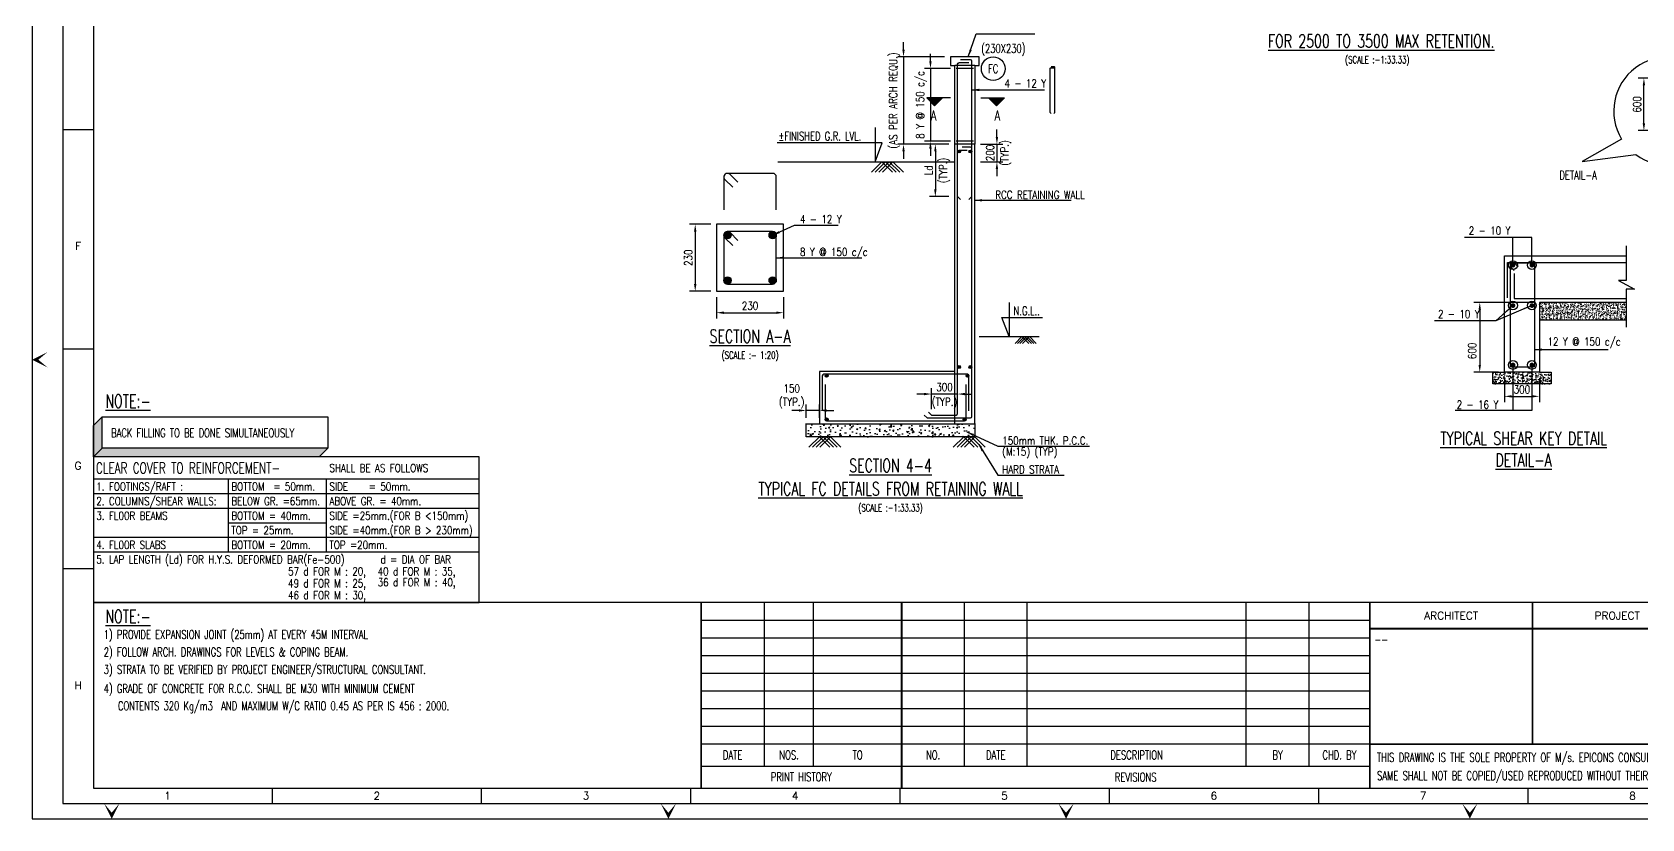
# Model space of a CAD drawing. Extents: x -69352 to 1013721, y -547461 to -186867.
# Drawn here: x 609660 to 664960, y -431240 to -404231 of the extents above; entities that cross this region are included whole.
import ezdxf
from ezdxf.enums import TextEntityAlignment as Align
from ezdxf.lldxf.tags import DXFTag

# ---------------------------------------------------------------- set-up
doc = ezdxf.new("R2010")
doc.units = 0
doc.header["$LTSCALE"] = 500
doc.header["$MEASUREMENT"] = 0
doc.header["$PDMODE"] = 35
doc.header["$PDSIZE"] = -15
doc.linetypes.add('DASHED2', pattern=[0.375, 0.25, -0.125])
doc.layers.get('DEFPOINTS').update_dxf_attribs({"color": 4})
for name, color, linetype in [('FRAME TABLE', 5, 'Continuous'), ('PCC', 7, 'Continuous'), ('PNA', 10, 'Continuous'), ('S- PILE CAP', 4, 'Continuous'), ('S-BRECK LINE', 8, 'Continuous'), ('S-COLUMN', 1, 'Continuous'), ('S-COLUMN CIRCLE', 9, 'Continuous'), ('S-COLUMN NO', 2, 'Continuous'), ('S-COLUMN SIZES', 2, 'Continuous'), ('S-CONCRET LINE', 4, 'Continuous'), ('S-DIM-1', 5, 'Continuous'), ('S-FOOTING', 4, 'Continuous'), ('S-LEVEL SECTION', 3, 'Continuous'), ('S-NOTES', 4, 'Continuous'), ('S-PCC', 9, 'Continuous'), ('S-REINFORCEMENT', 6, 'Continuous'), ('S-RETAINING WALL', 6, 'Continuous'), ('S-SECTION MARK', 1, 'Continuous'), ('S-STIRUPS)', 3, 'Continuous'), ('S-TEXT', 2, 'Continuous'), ('S-TEXT-1', 4, 'Continuous'), ('S-TEXT-1 @ 1', 4, 'Continuous'), ('S-TITIL', 6, 'Continuous'), ('ST', 6, 'Continuous'), ('TEXT (SHEET)', 4, 'Continuous'), ('TEXT1', 2, 'Continuous')]:
    doc.layers.add(name, color=color, linetype=linetype)
doc.layers.add('HEADING-TXT', color=1, linetype='Continuous', lineweight=25)
doc.styles.add('ROMANS', font='simplex.shx', dxfattribs={"width": 0.8, "height": 275})
tags = doc.linetypes.add('HIDDEN', pattern=[0.375, 0.25, -0.125]).pattern_tags.tags
tags[6:7] = [DXFTag(74, 4), DXFTag(75, 0), DXFTag(340, '0'), DXFTag(46, 1.0), DXFTag(50, 0.0), DXFTag(44, 0.0), DXFTag(45, 0.0)]
tags[4:5] = [DXFTag(74, 4), DXFTag(75, 0), DXFTag(340, '0'), DXFTag(46, 1.0), DXFTag(50, 0.0), DXFTag(44, 0.0), DXFTag(45, 0.0)]
doc.dimstyles.new('dim10', dxfattribs={"dimtxt": 250, "dimasz": 250, "dimexe": 200, "dimexo": 200, "dimgap": 100, "dimtad": 1, "dimdec": 0, "dimlfac": 0.1, "dimzin": 0, "dimdsep": 46, "dimtxsty": 'ROMANS', "dimcen": 0, "dimclrd": 5, "dimclre": 5, "dimclrt": 4, "dimadec": 0, "dimazin": 0, "dimtfac": 1, "dimtdec": 0, "dimtix": 1, "dimtofl": 0, "dimtmove": 2, "dimatfit": 3, "dimfxl": 0, "dimtolj": 1, "dimtzin": 0, "dimlwd": -1, "dimlwe": -1, "dimarcsym": 0})
doc.dimstyles.new('dim100', dxfattribs={"dimtxt": 250, "dimasz": 250, "dimexe": 200, "dimexo": 200, "dimgap": 100, "dimtad": 1, "dimdec": 0, "dimzin": 0, "dimdsep": 46, "dimtxsty": 'ROMANS', "dimcen": 0, "dimclrd": 5, "dimclre": 5, "dimclrt": 4, "dimadec": 0, "dimazin": 0, "dimtfac": 1, "dimtdec": 0, "dimtix": 1, "dimtofl": 0, "dimtmove": 2, "dimatfit": 3, "dimfxl": 0, "dimtolj": 1, "dimtzin": 0, "dimlwd": -1, "dimlwe": -1, "dimarcsym": 0})
doc.dimstyles.new('dim25', dxfattribs={"dimtxt": 250, "dimasz": 250, "dimexe": 200, "dimexo": 200, "dimgap": 100, "dimtad": 1, "dimdec": 0, "dimlfac": 0.25, "dimzin": 0, "dimdsep": 46, "dimtxsty": 'ROMANS', "dimcen": 0, "dimclrd": 5, "dimclre": 5, "dimclrt": 4, "dimadec": 0, "dimazin": 0, "dimtfac": 1, "dimtdec": 0, "dimtix": 1, "dimtofl": 0, "dimtmove": 2, "dimatfit": 3, "dimfxl": 0, "dimtolj": 1, "dimtzin": 0, "dimlwd": -1, "dimlwe": -1, "dimarcsym": 0})
doc.dimstyles.new('dim33.33', dxfattribs={"dimtxt": 250, "dimasz": 250, "dimexe": 200, "dimexo": 200, "dimgap": 100, "dimtad": 1, "dimdec": 0, "dimlfac": 0.333331, "dimzin": 0, "dimdsep": 46, "dimtxsty": 'ROMANS', "dimcen": 0, "dimclrd": 5, "dimclre": 5, "dimclrt": 4, "dimadec": 0, "dimazin": 0, "dimtfac": 1, "dimtdec": 0, "dimtix": 1, "dimtofl": 0, "dimtmove": 2, "dimatfit": 3, "dimfxl": 0, "dimtolj": 1, "dimtzin": 0, "dimlwd": -1, "dimlwe": -1, "dimarcsym": 0})

# ---------------------------------------------------------------- blocks, each defined once
blk = doc.blocks.new('*D681')
at = {"layer": 'DEFPOINTS', "color": 0}
for p in [(641204, -405077), (639595, -408077), (641354, -408077)]:
    blk.add_point(p, dxfattribs=at)
at = {"layer": 'S-DIM-1', "color": 5, "lineweight": -3}
for p, q in [((639595, -404827), (639595, -404577)), ((639595, -405077), (639595, -408077)), ((639595, -408327), (639595, -408577))]:
    blk.add_line(p, q, dxfattribs=at)
at = {"layer": 'S-DIM-1', "color": 5}
for p, q in [((641004, -405077), (639395, -405077)), ((641154, -408077), (639395, -408077))]:
    blk.add_line(p, q, dxfattribs=at)
for points in [[(639554, -404827), (639637, -404827), (639595, -405077)], [(639637, -408327), (639554, -408327), (639595, -408077)]]:
    blk.add_solid(points, dxfattribs=at)
at = {"layer": 'S-DIM-1', "color": 4, "insert": (639286, -406577), "char_height": 275, "attachment_point": 5, "rotation": 90, "style": 'ROMANS'}
blk.add_mtext('\\A1;(AS PER ARCH REQU.)', dxfattribs=at)
blk = doc.blocks.new('*D682')
at = {"layer": 'DEFPOINTS', "color": 0}
for p in [(641404, -405477), (640521, -407977), (641404, -407977)]:
    blk.add_point(p, dxfattribs=at)
at = {"layer": 'S-DIM-1', "color": 5, "lineweight": -3}
for p, q in [((640521, -405227), (640521, -404977)), ((640521, -405477), (640521, -407977)), ((640521, -408227), (640521, -408477))]:
    blk.add_line(p, q, dxfattribs=at)
at = {"layer": 'S-DIM-1', "color": 5}
for p, q in [((641204, -405477), (640321, -405477)), ((641204, -407977), (640321, -407977))]:
    blk.add_line(p, q, dxfattribs=at)
for points in [[(640479, -405227), (640563, -405227), (640521, -405477)], [(640563, -408227), (640479, -408227), (640521, -407977)]]:
    blk.add_solid(points, dxfattribs=at)
at = {"layer": 'S-DIM-1', "color": 4, "insert": (640211, -406727), "char_height": 275, "attachment_point": 5, "rotation": 90, "style": 'ROMANS'}
blk.add_mtext('\\A1;8 Y @ 150 c/c', dxfattribs=at)
blk = doc.blocks.new('*D683')
at = {"layer": 'DEFPOINTS', "color": 0}
for p in [(640554, -416655), (640554, -417377), (641454, -417250)]:
    blk.add_point(p, dxfattribs=at)
at = {"layer": 'S-DIM-1', "color": 5, "lineweight": -3}
for p, q in [((640304, -416655), (640054, -416655)), ((641454, -416655), (640554, -416655)), ((641704, -416655), (641954, -416655))]:
    blk.add_line(p, q, dxfattribs=at)
at = {"layer": 'S-DIM-1', "color": 5}
for p, q in [((640554, -417177), (640554, -416455)), ((641454, -417050), (641454, -416455))]:
    blk.add_line(p, q, dxfattribs=at)
for points in [[(640304, -416697), (640304, -416614), (640554, -416655)], [(641704, -416614), (641704, -416697), (641454, -416655)]]:
    blk.add_solid(points, dxfattribs=at)
at = {"layer": 'S-DIM-1', "color": 4, "char_height": 275, "attachment_point": 5, "style": 'ROMANS'}
for s, insert in [('\\A1;300', (641004, -416418)), ('(TYP.)', (641004, -416965))]:
    blk.add_mtext(s, dxfattribs=dict(at, insert=insert))
blk = doc.blocks.new('*D684')
at = {"layer": 'DEFPOINTS', "color": 0}
for p in [(636254, -417219), (636254, -417677), (636704, -417677)]:
    blk.add_point(p, dxfattribs=at)
at = {"layer": 'S-DIM-1', "color": 5, "lineweight": -3}
for p, q in [((636004, -417219), (635754, -417219)), ((636704, -417219), (636254, -417219)), ((636954, -417219), (637204, -417219))]:
    blk.add_line(p, q, dxfattribs=at)
at = {"layer": 'S-DIM-1', "color": 5}
for p, q in [((636254, -417477), (636254, -417019)), ((636704, -417477), (636704, -417019))]:
    blk.add_line(p, q, dxfattribs=at)
for points in [[(636004, -417261), (636004, -417178), (636254, -417219)], [(636954, -417178), (636954, -417261), (636704, -417219)]]:
    blk.add_solid(points, dxfattribs=at)
at = {"layer": 'S-DIM-1', "color": 4, "insert": (635754, -416740), "char_height": 275, "attachment_point": 5, "style": 'ROMANS'}
blk.add_mtext('\\A1;150\\P(TYP.)', dxfattribs=at)
blk = doc.blocks.new('*D685')
at = {"layer": 'DEFPOINTS', "color": 0}
for p in [(642044, -408077), (642044, -408677), (642804, -408677)]:
    blk.add_point(p, dxfattribs=at)
at = {"layer": 'S-DIM-1', "color": 5}
for p, q in [((642244, -408077), (643004, -408077)), ((642244, -408677), (643004, -408677))]:
    blk.add_line(p, q, dxfattribs=at)
at = {"layer": 'S-DIM-1', "color": 5, "lineweight": -3}
for p, q in [((642804, -407827), (642804, -407577)), ((642804, -408077), (642804, -408677)), ((642804, -408927), (642804, -409177))]:
    blk.add_line(p, q, dxfattribs=at)
at = {"layer": 'S-DIM-1', "color": 5}
for points in [[(642763, -407827), (642846, -407827), (642804, -408077)], [(642846, -408927), (642763, -408927), (642804, -408677)]]:
    blk.add_solid(points, dxfattribs=at)
at = {"layer": 'S-DIM-1', "color": 4, "char_height": 275, "attachment_point": 5, "rotation": 90, "style": 'ROMANS'}
for s, insert in [('(TYP.)', (643114, -408377)), ('\\A1;200', (642567, -408377))]:
    blk.add_mtext(s, dxfattribs=dict(at, insert=insert))
blk = doc.blocks.new('*D686')
at = {"layer": 'DEFPOINTS', "color": 0}
for p in [(641354, -408077), (640689, -409877), (641354, -409877)]:
    blk.add_point(p, dxfattribs=at)
at = {"layer": 'S-DIM-1', "color": 5}
for p, q in [((641154, -408077), (640489, -408077)), ((641154, -409877), (640489, -409877))]:
    blk.add_line(p, q, dxfattribs=at)
at = {"layer": 'S-DIM-1', "color": 5, "lineweight": -3}
blk.add_line((640689, -408327), (640689, -409627), dxfattribs=at)
at = {"layer": 'S-DIM-1', "color": 5}
for points in [[(640731, -408327), (640647, -408327), (640689, -408077)], [(640647, -409627), (640731, -409627), (640689, -409877)]]:
    blk.add_solid(points, dxfattribs=at)
at = {"layer": 'S-DIM-1', "color": 4, "char_height": 275, "attachment_point": 5, "rotation": 90, "style": 'ROMANS'}
for s, insert in [('(TYP.)', (640998, -408977)), ('\\A1;Ld', (640451, -408977))]:
    blk.add_mtext(s, dxfattribs=dict(at, insert=insert))
blk = doc.blocks.new('*D687')
at = {"layer": 'DEFPOINTS', "color": 0}
for p in [(633174, -410827), (632439, -413127), (633174, -413127)]:
    blk.add_point(p, dxfattribs=at)
at = {"layer": 'S-DIM-1', "color": 5}
for p, q in [((632974, -410827), (632239, -410827)), ((632439, -411077), (632439, -412877)), ((632974, -413127), (632239, -413127))]:
    blk.add_line(p, q, dxfattribs=at)
for points in [[(632481, -411077), (632398, -411077), (632439, -410827)], [(632398, -412877), (632481, -412877), (632439, -413127)]]:
    blk.add_solid(points, dxfattribs=at)
at = {"layer": 'S-DIM-1', "color": 4, "insert": (632202, -411977), "char_height": 275, "attachment_point": 5, "rotation": 90, "style": 'ROMANS'}
blk.add_mtext('\\A1;230', dxfattribs=at)
blk = doc.blocks.new('*D688')
at = {"layer": 'DEFPOINTS', "color": 0}
for p in [(633174, -413127), (635474, -413127), (635474, -413862)]:
    blk.add_point(p, dxfattribs=at)
at = {"layer": 'S-DIM-1', "color": 5}
for p, q in [((633174, -413327), (633174, -414062)), ((635474, -413327), (635474, -414062)), ((633424, -413862), (635224, -413862))]:
    blk.add_line(p, q, dxfattribs=at)
for points in [[(633424, -413821), (633424, -413904), (633174, -413862)], [(635224, -413904), (635224, -413821), (635474, -413862)]]:
    blk.add_solid(points, dxfattribs=at)
at = {"layer": 'S-DIM-1', "color": 4, "insert": (634324, -413625), "char_height": 275, "attachment_point": 5, "style": 'ROMANS'}
blk.add_mtext('\\A1;230', dxfattribs=at)
blk = doc.blocks.new('*D749')
at = {"layer": 'DEFPOINTS', "color": 0}
for p in [(665032, -405811), (665482, -405811), (665482, -407611)]:
    blk.add_point(p, dxfattribs=at)
at = {"layer": 'S-DIM-1', "color": 5}
for p, q in [((665282, -405811), (664832, -405811)), ((665032, -407361), (665032, -406061)), ((665282, -407611), (664832, -407611))]:
    blk.add_line(p, q, dxfattribs=at)
for points in [[(665074, -406061), (664990, -406061), (665032, -405811)], [(664990, -407361), (665074, -407361), (665032, -407611)]]:
    blk.add_solid(points, dxfattribs=at)
at = {"layer": 'S-DIM-1', "color": 4, "insert": (664795, -406711), "char_height": 275, "attachment_point": 5, "rotation": 90, "style": 'ROMANS'}
blk.add_mtext('\\A1;600', dxfattribs=at)
blk = doc.blocks.new('*D751')
at = {"layer": 'DEFPOINTS', "color": 0}
for p in [(660241, -415907), (661441, -415907), (661441, -416734)]:
    blk.add_point(p, dxfattribs=at)
at = {"layer": 'S-DIM-1', "color": 5, "ltscale": 0.3}
for p, q in [((660241, -416107), (660241, -416934)), ((661441, -416107), (661441, -416934)), ((660491, -416734), (661191, -416734))]:
    blk.add_line(p, q, dxfattribs=at)
at = {"layer": 'S-DIM-1', "color": 5}
for points in [[(660491, -416693), (660491, -416776), (660241, -416734)], [(661191, -416776), (661191, -416693), (661441, -416734)]]:
    blk.add_solid(points, dxfattribs=at)
at = {"layer": 'S-DIM-1', "color": 4, "insert": (660841, -416497), "char_height": 275, "attachment_point": 5, "style": 'ROMANS'}
blk.add_mtext('\\A1;300', dxfattribs=at)
blk = doc.blocks.new('*D752')
at = {"layer": 'DEFPOINTS', "color": 0}
for p in [(661441, -413509), (659393, -415907), (660241, -415907)]:
    blk.add_point(p, dxfattribs=at)
at = {"layer": 'S-DIM-1', "color": 5, "ltscale": 0.3}
for p, q in [((661241, -413509), (659193, -413509)), ((659393, -413759), (659393, -415657)), ((660041, -415907), (659193, -415907))]:
    blk.add_line(p, q, dxfattribs=at)
at = {"layer": 'S-DIM-1', "color": 5}
for points in [[(659434, -413759), (659351, -413759), (659393, -413509)], [(659351, -415657), (659434, -415657), (659393, -415907)]]:
    blk.add_solid(points, dxfattribs=at)
at = {"layer": 'S-DIM-1', "color": 4, "insert": (659129, -415174), "char_height": 275, "attachment_point": 5, "rotation": 90, "style": 'ROMANS'}
blk.add_mtext('\\A1;600', dxfattribs=at)
blk = doc.blocks.new('FOLDER')
at = {"layer": 'PNA'}
for points in [[(-1250, 2500), (0, 0), (0, 1000)], [(1250, 2500), (0, 0), (0, 1000)]]:
    blk.add_solid(points, dxfattribs=at)
blk = doc.blocks.new('SHEET1')
at = {"color": 1}
for p, q in [((762042, -118391, -8), (676135, -118391, -8)), ((697174, -123292, -8), (720414, -123292, -8)), ((697174, -124054, -8), (720337, -124054, -8))]:
    blk.add_line(p, q, dxfattribs=at)
for p, q in [((699374, -124054, -8), (699374, -118391, -8)), ((701079, -124054, -8), (701079, -118391, -8)), ((706304, -124054, -8), (706304, -118391, -8)), ((708467, -124054, -8), (708467, -118391, -8)), ((716058, -124054, -8), (716058, -118391, -8)), ((718236, -124054, -8), (718236, -118391, -8))]:
    blk.add_line(p, q)
at = {"color": 5, "linetype": 'ByBlock', "lineweight": -2}
for p, q in [((697187, -119004, -8), (720337, -119004, -8)), ((697187, -119617, -8), (720337, -119617, -8)), ((697187, -120229, -8), (720337, -120229, -8)), ((697187, -120842, -8), (720337, -120842, -8)), ((697187, -121454, -8), (720337, -121454, -8)), ((697187, -122067, -8), (720337, -122067, -8)), ((697187, -122680, -8), (720337, -122680, -8))]:
    blk.add_line(p, q, dxfattribs=at)
at = {"elevation": -8, "flags": 128}
blk.add_lwpolyline([(674017, -125881), (763101, -125881), (763101, -63214), (674017, -63214)], close=True, dxfattribs=at)
at = {"color": 1, "const_width": 60.9, "elevation": -8}
for points in [[(697187, -124807), (697187, -118391)], [(704126, -124807), (704126, -118391)], [(720337, -124821), (720337, -118391)], [(725970, -123298), (725970, -118391)], [(720337, -119302), (737368, -119302)], [(720337, -123298), (737368, -123298)]]:
    blk.add_lwpolyline(points, dxfattribs=at)
at = {"layer": 'PNA'}
for p, q in [((675076, -102021, -8), (676135, -102021, -8)), ((675076, -109621, -8), (676135, -109621, -8)), ((675076, -117221, -8), (676135, -117221, -8)), ((682323, -124822, -8), (682323, -125351, -8)), ((689570, -124822, -8), (689570, -125351, -8)), ((696817, -124822, -8), (696817, -125351, -8)), ((704065, -124822, -8), (704065, -125351, -8)), ((711312, -124822, -8), (711312, -125351, -8)), ((718559, -124822, -8), (718559, -125351, -8)), ((725806, -124822, -8), (725806, -125351, -8))]:
    blk.add_line(p, q, dxfattribs=at)
at = {"layer": 'PNA', "color": 1, "elevation": -8}
for points in [[(675076, -125351), (762572, -125351), (762572, -63743), (675076, -63743)], [(676135, -124822), (762042, -124822), (762042, -64273), (676135, -64273)]]:
    blk.add_lwpolyline(points, close=True, dxfattribs=at)
at = {"layer": 'PNA', "xscale": 0.2118545526379952, "yscale": 0.2118545526379952, "zscale": 0.2118545526379952, "rotation": 270}
blk.add_blockref('FOLDER', (674017, -109992, -8), dxfattribs=at)
at = {"layer": 'PNA', "xscale": 0.2118545530764888, "yscale": 0.2118545530764888, "zscale": 0.2118545530764888}
for p in [(676771, -125881, -8), (696049, -125881, -8), (709820, -125881, -8), (723802, -125881, -8)]:
    blk.add_blockref('FOLDER', p, dxfattribs=at)
at = {"layer": 'PNA', "style": 'ROMANS'}
for s, p in [('F', (675605, -106061, -8)), ('G', (675605, -113661, -8)), ('H', (675605, -121262, -8)), ('1', (678700, -125086, -8)), ('2', (685947, -125086, -8)), ('3', (693195, -125086, -8)), ('4', (700442, -125086, -8)), ('5', (707689, -125086, -8)), ('6', (714936, -125086, -8)), ('7', (722183, -125086, -8)), ('8', (729431, -125086, -8))]:
    blk.add_text(s, height=265, dxfattribs=at).set_placement(p, align=Align.MIDDLE)
at = {"layer": 'TEXT (SHEET)', "color": 2, "style": 'ROMANS'}
for s, p in [('ARCHITECT', (723154, -118847, -8)), ('PROJECT', (728903, -118847, -8))]:
    blk.add_text(s, height=269, dxfattribs=at).set_placement(p, align=Align.MIDDLE_CENTER)
at = {"layer": 'TEXT (SHEET)', "color": 4, "style": 'ROMANS', "width": 0.7}
for s, height, p in [('DATE', 304.7, (698274, -123673, -8)), ('NOS.', 304.7, (700226, -123673, -8)), ('TO', 304.7, (702602, -123673, -8)), ('NO.', 304.7, (705215, -123673, -8)), ('DATE', 304.7, (707386, -123673, -8)), ('DESCRIPTION', 304.74, (712263, -123673, -8)), ('BY', 304.7, (717147, -123673, -8)), ('CHD. BY', 304.7, (719287, -123673, -8)), ('PRINT HISTORY', 304.74, (700650, -124431, -8)), ('REVISIONS', 304.7, (712231, -124438, -8))]:
    blk.add_text(s, height=height, dxfattribs=at).set_placement(p, align=Align.MIDDLE_CENTER)
for s, p in [('THIS DRAWING IS THE SOLE PROPERTY OF M/s. EPICONS CONSULTANTS PVT. LTD. AND', (720588, -123908, -8)), ('SAME SHALL NOT BE COPIED/USED REPRODUCED WITHOUT THEIR WRITTEN PERMISSION.', (720588, -124539, -8))]:
    blk.add_text(s, height=304.74, dxfattribs=at).set_placement(p)

msp = doc.modelspace()

# ---------------------------------------------------------------- hatches: boundary and pattern name
at = {"linetype": 'Continuous'}
for points in [[(611762.253, -418808.935), (612062.159, -418509.03), (612062.159, -417439.009), (611762.253, -417738.914)], [(612062.159, -418509.03), (611762.253, -418808.935), (619517.731, -418806.591), (619815.749, -418508.573)]]:
    msp.add_hatch(color=8, dxfattribs=at).paths.add_polyline_path(points)
at = {"layer": 'PCC'}
h = msp.add_hatch(dxfattribs=at)
h.set_pattern_fill('AR-CONC', color=8, scale=24, angle=180, style=0)
h.set_pattern_definition([(130, (946373, -506055.49), (-172.142444, -15.06051), [18, -198]), (185, (946373, -506055.49), (33.30032, 180.52611), [14.4, -158.4]), (79.5486, (946358.65, -506056.74), (-138.84225, 165.46549), [15.29765, -168.27411]), (133.8158, (946373, -506007.5), (-256.13785, -39.72456), [27, -297]), (83.3644, (946351.65, -506010.8), (-224.31905, 233.78829), [22.94647, -252.41112]), (188.8158, (946373, -506007.5), (-224.31887, 233.78846), [21.6, -237.6]), (159, (946349, -506019.49), (-143.25769, -96.628534), [18, -198]), (214, (946349, -506019.49), (-58.39568, 174.03601), [14.4, -158.4]), (108.5486, (946337.06, -506027.54), (-201.65343, 77.40732), [15.29765, -168.27411]), (142.5, (946372.995, -506055.49), (-2.918365, 79.894525), [0, -156.48, 0, -160.8, 0, -159]), (172.5, (946372.995, -506055.49), (-63.13669, 94.65881), [0, -91.68, 0, -152.88, 0, -60.6]), (212.5, (946426.515, -506055.49), (-128.117385, -5.413169), [0, -60, 0, -187.2, 0, -248.4]), (222.5, (946450.51, -506055.49), (-139.96468, 24.025196), [0, -78, 0, -124.32, 0, -176.4])])
h.paths.add_polyline_path([(661441.082, -414108.448), (661441.082, -414108.448), (661441.082, -413508.712), (664425.903, -413508.712), (664425.903, -414108.447)])
h = msp.add_hatch(dxfattribs=at)
h.set_pattern_fill('AR-CONC', color=8, scale=30, angle=180, style=0)
h.set_pattern_definition([(130, (1093687.07, -522517.53), (-215.178055, -18.82564), [22.5, -247.5]), (185, (1093687.07, -522517.53), (41.6254, 225.65764), [18, -198]), (79.5486, (1093669.13, -522519.1), (-173.55281, 206.83186), [19.12206, -210.34263]), (133.8158, (1093687.07, -522457.53), (-320.17231, -49.6557), [33.75, -371.25]), (83.3644, (1093660.4, -522461.67), (-280.39881, 292.23536), [28.68309, -315.5139]), (188.8158, (1093687.07, -522457.53), (-280.39858, 292.23558), [27, -297]), (159, (1093657.07, -522472.53), (-179.072116, -120.78567), [22.5, -247.5]), (214, (1093657.07, -522472.53), (-72.9946, 217.54501), [18, -198]), (108.5486, (1093642.14, -522482.6), (-252.06679, 96.75915), [19.12206, -210.34263]), (142.5, (1093687.066, -522517.53), (-3.647957, 99.868156), [0, -195.6, 0, -201, 0, -198.75]), (172.5, (1093687.07, -522517.53), (-78.92086, 118.323514), [0, -114.6, 0, -191.1, 0, -75.75]), (212.5, (1093753.966, -522517.53), (-160.146731, -6.766462), [0, -75, 0, -234, 0, -310.5]), (222.5, (1093783.97, -522517.53), (-174.95585, 30.031495), [0, -97.5, 0, -155.4, 0, -220.5])])
h.paths.add_polyline_path([(659841.082, -416307.488), (659841.082, -415907.488), (660241.082, -415907.488), (661441.082, -415907.488), (661841.082, -415907.488), (661841.082, -416307.488), (660241.082, -416307.488)])
at = {"layer": 'S-PCC', "linetype": 'ByBlock'}
h = msp.add_hatch(dxfattribs=at)
h.set_pattern_fill('AR-CONC,_O', color=256, scale=66.666667)
h.set_pattern_definition([(50, (-16460162.98, -6349.7), (478.173455, -41.834757), [50, -550]), (355, (-16460163, -6349.7), (-92.500889, 501.461422), [40, -440]), (100.4514445, (-16460123.13, -6353.17), (385.672564, 459.626661), [42.493461, -467.428075]), (46.1842, (-16460163, -6216.35), (711.49422, -110.346187), [75, -825]), (96.6356355, (-16460103.7, -6225.55), (623.107964, 649.4124), [63.740228, -701.142507]), (351.184164, (-16460163, -6216.35), (623.107963, 649.4124), [60, -660]), (21, (-16460096.3, -6249.7), (397.938035, -268.412594), [50, -550]), (326, (-16460096.3, -6249.7), (162.210221, 483.433363), [40, -440]), (71.4514447, (-16460063.15, -6272.05), (560.148251, 215.020769), [42.49346, -467.428075]), (37.5, (-16460162.98, -6349.69), (8.1065702, 221.9292359), [0, -434.6666667, 0, -446.6666667, 0, -441.6666667]), (7.5, (-16460162.98, -6349.69), (175.3796916, 262.9411413), [0, -254.6666667, 0, -424.6666667, 0, -168.3333333]), (327.5, (-16460311.65, -6349.69), (355.8816241, -15.0365812), [0, -166.6666667, 0, -520, 0, -690]), (317.5, (-16460378.3, -6349.7), (388.7907796, 66.736655), [0, -216.6666667, 0, -345.3333333, 0, -490])])
h.paths.add_polyline_path([(636254.447, -418126.907), (636254.447, -417676.907), (642044.447, -417676.907), (642044.447, -418126.907)])
at = {"layer": 'S-SECTION MARK', "ltscale": 5}
h = msp.add_hatch(dxfattribs=at)
h.set_pattern_fill('ANSI31', color=256, scale=172.406964, angle=180, style=0)
h.set_pattern_definition([(225, (717440.575, -404649.472), (15.2387667, -15.2387667), [])])
h.paths.add_polyline_path([(640663.455, -406755.58), (640391.589, -406488.45), (640935.32, -406488.45)])
h = msp.add_hatch(dxfattribs=at)
h.set_pattern_fill('ANSI31', color=256, scale=172.406964, angle=180, style=0)
h.set_pattern_definition([(225, (717386.578, -404649.472), (15.2387667, -15.2387667), [])])
h.paths.add_polyline_path([(642789.437, -406755.58), (643061.302, -406488.45), (642517.572, -406488.45)])

# ---------------------------------------------------------------- linework, layer by layer
at = {"color": 1}
for p, q in [((612062.159, -417439.009), (611762.253, -417738.914)), ((612062.159, -418509.03), (611762.253, -418808.935)), ((619815.291, -418509.03), (619518.189, -418806.133))]:
    msp.add_line(p, q, dxfattribs=at)
msp.add_lwpolyline([(612062.159, -417439.009), (619815.291, -417439.009), (619815.291, -418509.03), (612062.159, -418509.03)], close=True, dxfattribs=at)
msp.add_lwpolyline([(619515.386, -418808.935), (611762.253, -418808.935), (611762.253, -417738.914)], dxfattribs=at)
at = {"layer": 'FRAME TABLE'}
for p, q in [((625019.779, -419581.766), (611762.253, -419581.766)), ((625019.779, -420082.465), (611762.253, -420082.465)), ((625019.779, -420583.164), (611762.253, -420583.164)), ((625019.779, -420583.164), (611762.253, -420583.164)), ((625019.779, -421584.561), (611762.253, -421584.561)), ((625019.779, -422085.259), (611762.253, -422085.259)), ((625019.779, -422085.259), (611762.253, -422085.259))]:
    msp.add_line(p, q, dxfattribs=at)
at = {"layer": 'FRAME TABLE', "color": 7}
for p, q in [((616402.478, -422085.259), (616402.478, -419581.766)), ((619772.624, -422085.259), (619772.624, -419603.533))]:
    msp.add_line(p, q, dxfattribs=at)
at = {"layer": 'PCC', "color": 8}
for p, q in [((664425.903, -413508.712, 11.068), (661441.082, -413508.712, 11.068)), ((661441.082, -414108.448, 11.068), (664425.903, -414108.447, 11.068))]:
    msp.add_line(p, q, dxfattribs=at)
at = {"layer": 'PCC', "color": 8, "elevation": 11.068}
msp.add_lwpolyline([(661441.082, -415907.488), (661841.082, -415907.488), (661841.082, -416307.488), (660241.082, -416307.488), (659841.082, -416307.488), (659841.082, -415907.488), (660241.082, -415907.488)], dxfattribs=at)
at = {"layer": 'S- PILE CAP', "color": 8, "linetype": 'HIDDEN', "ltscale": 1500}
msp.add_line((641354.447, -417676.907, 11.068), (641354.447, -415876.907, 11.068), dxfattribs=at)
at = {"layer": 'S-BRECK LINE', "ltscale": 0.3, "elevation": -276.904}
msp.add_lwpolyline([(664425.903, -411566.816), (664425.903, -412760.918), (664154.699, -412760.918), (664712.061, -413056.825), (664425.903, -413056.825), (664425.903, -414360.382)], dxfattribs=at)
at = {"layer": 'S-COLUMN', "color": 4}
msp.add_line((641354.447, -408037.903, 11.068), (641354.447, -405376.907, 11.068), dxfattribs=at)
at = {"layer": 'S-COLUMN', "color": 8, "linetype": 'HIDDEN', "ltscale": 750}
msp.add_line((642044.447, -405376.907, 11.068), (641354.447, -405376.907, 11.068), dxfattribs=at)
at = {"layer": 'S-COLUMN', "color": 4, "elevation": 11.068}
for points in [[(641354.447, -408076.907), (641354.447, -405376.907)], [(642044.447, -405376.907), (642044.447, -408076.907)]]:
    msp.add_lwpolyline(points, dxfattribs=at)
at = {"layer": 'S-COLUMN', "color": 4, "ltscale": 5, "elevation": 125.457}
msp.add_lwpolyline([(633174.404, -410827.22), (633174.404, -413127.22), (635474.404, -413127.22), (635474.404, -410827.22)], close=True, dxfattribs=at)
at = {"layer": 'S-COLUMN CIRCLE'}
msp.add_circle((642676.973, -405484.432, 11.068), 407.525, dxfattribs=at)
at = {"layer": 'S-CONCRET LINE'}
for p, q in [((660241.082, -413508.712, 11.068), (660241.082, -411908.712, 11.068)), ((660241.082, -411908.712, 11.068), (664425.903, -411908.712, -276.904))]:
    msp.add_line(p, q, dxfattribs=at)
at = {"layer": 'S-CONCRET LINE', "elevation": 11.068}
for points in [[(641204.447, -405076.907), (641204.447, -405376.907), (641354.447, -405376.907)], [(642044.447, -405376.907), (642194.447, -405376.907), (642194.447, -405076.907), (641204.447, -405076.907)], [(661441.082, -414108.448), (661441.082, -415907.488), (660241.082, -415907.488), (660241.082, -413508.712)]]:
    msp.add_lwpolyline(points, dxfattribs=at)
at = {"layer": 'S-FOOTING', "elevation": 11.068}
msp.add_lwpolyline([(641354.447, -415876.907), (636704.447, -415876.907), (636704.447, -417676.907), (642044.447, -417676.907)], dxfattribs=at)
at = {"layer": 'S-LEVEL SECTION'}
for p, q in [((635275.585, -408676.907, 11.068), (641354.447, -408676.907, 11.068)), ((642194.447, -414676.907, 11.068), (644254.149, -414676.907, 11.068))]:
    msp.add_line(p, q, dxfattribs=at)
at = {"layer": 'S-LEVEL SECTION', "elevation": 11.068}
for points in [[(638615.795, -407506.507), (638615.795, -408676.907), (638865.795, -408026.907), (635255.166, -408026.907)], [(643224.298, -413506.507), (643224.298, -414676.907), (642974.298, -414026.907), (644368.029, -414026.907)]]:
    msp.add_lwpolyline(points, dxfattribs=at)
at = {"layer": 'S-NOTES', "linetype": 'Continuous'}
msp.add_lwpolyline([(625019.779, -418808.935), (611762.253, -418808.935), (611762.253, -423809.428), (625019.779, -423809.428)], close=True, dxfattribs=at)
at = {"layer": 'S-PCC', "elevation": 11.068}
for points in [[(638495.522, -409034.879), (638853.495, -408676.907), (639211.468, -409034.879)], [(638622.085, -409034.879), (638980.058, -408676.907), (639338.03, -409034.879)], [(638748.647, -409034.879), (639106.62, -408676.907), (639464.593, -409034.879)], [(638875.21, -409034.879), (639233.183, -408676.907), (639591.155, -409034.879)], [(643904.13, -414915.555), (643665.481, -414676.907), (643426.833, -414915.555)], [(643988.505, -414915.555), (643749.856, -414676.907), (643511.208, -414915.555)], [(644072.88, -414915.555), (643834.231, -414676.907), (643595.583, -414915.555)], [(644157.255, -414915.555), (643918.606, -414676.907), (643679.958, -414915.555)], [(637062.42, -418484.879), (636704.447, -418126.907), (636346.474, -418484.879)], [(637188.983, -418484.879), (636831.01, -418126.907), (636473.037, -418484.879)], [(637315.545, -418484.879), (636957.572, -418126.907), (636599.599, -418484.879)], [(637442.108, -418484.879), (637084.135, -418126.907), (636726.162, -418484.879)], [(641306.787, -418484.879), (641664.76, -418126.907), (642022.733, -418484.879)], [(641433.349, -418484.879), (641791.322, -418126.907), (642149.295, -418484.879)], [(641559.912, -418484.879), (641917.885, -418126.907), (642275.858, -418484.879)], [(641686.474, -418484.879), (642044.447, -418126.907), (642402.42, -418484.879)]]:
    msp.add_lwpolyline(points, dxfattribs=at)
msp.add_lwpolyline([(636254.447, -418126.907), (636254.447, -417676.907), (642044.447, -417676.907), (642044.447, -418126.907)], close=True, dxfattribs=at)
at = {"layer": 'S-REINFORCEMENT', "color": 5, "ltscale": 10, "elevation": 11.068}
for points in [[(641454.447, -409876.907), (641554.447, -409976.907), (641454.447, -409876.907), (641454.447, -405326.907, -0.414213562), (641504.447, -405276.907), (641844.447, -405276.907)], [(641844.447, -409976.907), (641944.447, -409876.907), (641944.447, -405226.907, 0.414213562), (641894.447, -405176.907), (641554.447, -405176.907)], [(644630.947, -406989.436), (644664.281, -407022.769), (644630.947, -406989.436), (644630.947, -405472.769, -0.414213562), (644647.614, -405456.102), (644760.947, -405456.102)], [(644760.947, -407022.769), (644794.281, -406989.436), (644794.281, -405439.436, 0.414213562), (644777.614, -405422.769), (644664.281, -405422.769)], [(640304.447, -417376.907), (640404.447, -417476.907), (641894.447, -417476.907, 0.414213562), (641944.447, -417426.907), (641944.447, -408226.907, 0.414213562), (641894.447, -408176.907), (641614.447, -408176.907)], [(640454.447, -417276.907), (640554.447, -417376.907), (641404.447, -417376.907, 0.414213562), (641454.447, -417326.907), (641454.447, -408326.907, -0.414213562), (641504.447, -408276.907), (641784.447, -408276.907)], [(641844.447, -417226.907), (641844.447, -416026.907, 0.414213562), (641794.447, -415976.907), (636854.447, -415976.907, 0.414213562), (636804.447, -416026.907), (636804.447, -417226.907)], [(636904.447, -416326.907), (636904.447, -417526.907, 0.414213562), (636954.447, -417576.907), (641694.447, -417576.907, 0.414213562), (641744.447, -417526.907), (641744.447, -416326.907)]]:
    msp.add_lwpolyline(points, format="xyb", dxfattribs=at)
at = {"layer": 'S-REINFORCEMENT', "color": 5, "ltscale": 10, "const_width": 50, "elevation": 11.068}
for points in [[(641479.447, -408326.907, 1), (641529.447, -408326.907, 1)], [(641869.447, -408326.907, 1), (641919.447, -408326.907, 1)], [(641479.447, -415726.905, 1), (641529.447, -415726.905, 1)], [(641869.447, -415726.905, 1), (641919.447, -415726.905, 1)], [(636979.447, -416026.907, 1), (636929.447, -416026.907, 1)], [(641769.447, -416026.907, -1), (641819.447, -416026.907, -1)], [(636979.447, -417526.907, -1), (636929.447, -417526.907, -1)], [(641669.447, -417526.907, 1), (641719.447, -417526.907, 1)]]:
    msp.add_lwpolyline(points, format="xyb", close=True, dxfattribs=at)
at = {"layer": 'S-REINFORCEMENT', "color": 8, "const_width": 125, "elevation": 125.457}
for points in [[(633549.403, -411139.708, -1), (633549.403, -411264.708, -1)], [(635099.406, -411139.708, 1), (635099.406, -411264.708, 1)], [(633549.403, -412814.732, 1), (633549.403, -412689.732, 1)], [(635099.406, -412814.732, -1), (635099.406, -412689.732, -1)]]:
    msp.add_lwpolyline(points, format="xyb", close=True, dxfattribs=at)
at = {"layer": 'S-REINFORCEMENT', "color": 5, "ltscale": 10}
for centre in [(641504.447, -408326.907, 11.068), (641894.447, -408326.907, 11.068), (641504.447, -415726.905, 11.068), (641894.447, -415726.905, 11.068), (636954.447, -416026.907, 11.068), (641794.447, -416026.907, 11.068), (636954.447, -417526.907, 11.068), (641694.447, -417526.907, 11.068)]:
    msp.add_circle(centre, 50, dxfattribs=at)
at = {"layer": 'S-REINFORCEMENT', "color": 8}
for centre in [(633549.403, -411202.208, 125.457), (635099.406, -411202.208, 125.457), (633549.403, -412752.232, 125.457), (635099.406, -412752.232, 125.457)]:
    msp.add_circle(centre, 125, dxfattribs=at)
at = {"layer": 'S-RETAINING WALL', "color": 4}
msp.add_line((642044.447, -408076.907, 11.068), (641354.447, -408076.907, 11.068), dxfattribs=at)
at = {"layer": 'S-RETAINING WALL', "color": 4, "elevation": 11.068}
for points in [[(641354.447, -415876.907), (641354.447, -408076.907)], [(642044.447, -417676.907), (642044.447, -408076.907)]]:
    msp.add_lwpolyline(points, dxfattribs=at)
at = {"layer": 'S-SECTION MARK'}
for p, q in [((641204.447, -406488.45, 11.068), (640391.589, -406488.45, 11.068)), ((640391.589, -406488.45, 11.068), (640663.455, -406755.58, 11.068)), ((640935.32, -406488.45, 11.068), (640663.455, -406755.58, 11.068)), ((642248.445, -406488.45, 11.068), (643061.302, -406488.45, 11.068)), ((642517.572, -406488.45, 11.068), (642789.437, -406755.58, 11.068)), ((643061.302, -406488.45, 11.068), (642789.437, -406755.58, 11.068))]:
    msp.add_line(p, q, dxfattribs=at)
at = {"layer": 'S-STIRUPS)', "color": 2, "ltscale": 750}
for p, q in [((641994.447, -405476.907, 11.068), (641404.447, -405476.907, 11.068)), ((641994.447, -407976.907, 11.068), (641404.447, -407976.907, 11.068))]:
    msp.add_line(p, q, dxfattribs=at)
at = {"layer": 'S-STIRUPS)', "color": 8, "elevation": 125.457}
for points in [[(635224.405, -410327.22), (635224.405, -409202.22, 0.414213562), (635099.405, -409077.22), (633549.405, -409077.22, 0.668179418), (633461.013, -409290.605), (633726.18, -409555.774)], [(633902.957, -409378.998), (633637.791, -409113.829, 0.668179418), (633424.404, -409202.22), (633424.404, -410327.22)], [(633902.957, -411378.987), (633637.791, -411113.818, 0.668179418), (633424.404, -411202.208), (633424.404, -412752.23, 0.414213562), (633549.404, -412877.23), (635099.404, -412877.231, 0.414213562), (635224.404, -412752.231), (635224.405, -411202.209, 0.414213562), (635099.405, -411077.209), (633549.405, -411077.208, 0.668179418), (633461.013, -411290.594), (633726.18, -411555.763)]]:
    msp.add_lwpolyline(points, format="xyb", dxfattribs=at)
at = {"layer": 'S-TEXT', "color": 2, "ltscale": 11, "elevation": -0.35}
msp.add_lwpolyline([(664266.498, -407902.477), (662914.705, -408665.483), (664753.127, -408435.912)], dxfattribs=at)
at = {"layer": 'S-TEXT', "color": 2, "ltscale": 11}
msp.add_arc((665857.255, -406939.983, -0.35), 1859.274, 233.5693979, 211.1762062, dxfattribs=at)
at = {"layer": 'S-TEXT-1', "color": 8, "linetype": 'DASHED2', "ltscale": 0.1, "elevation": 11.068}
msp.add_lwpolyline([(661441.082, -413508.712), (661441.082, -413508.712), (661441.082, -414108.448)], dxfattribs=at)
at = {"layer": 'ST', "color": 6}
for points, elevation in [([(660342.676, -413353.462), (660342.676, -412134.798), (664425.903, -412134.798)], -104.121), ([(660452.323, -412291.126), (660573.583, -412408.345)], 11.068), ([(660571.788, -412512.317), (660571.788, -413373.231), (664425.903, -413373.234)], 11.068), ([(660590.775, -412149.21), (660709.557, -412284.874)], 11.068)]:
    msp.add_lwpolyline(points, dxfattribs=dict(at, elevation=elevation))
at = {"layer": 'ST', "color": 6, "elevation": 11.068}
msp.add_lwpolyline([(660502.323, -412149.21), (661219.408, -412149.21, -0.414213562), (661269.408, -412199.21), (661269.408, -415687.616, -0.414213562), (661219.408, -415737.616), (660502.323, -415737.616, -0.414213562), (660452.323, -415687.616), (660452.323, -412199.21, -0.414213562)], format="xyb", close=True, dxfattribs=at)
at = {"layer": 'ST', "const_width": 81.167, "elevation": -104.121}
for points in [[(660574.635, -412227.603, 1), (660493.571, -412231.68, 1)], [(661145.486, -412227.603, -1), (661226.55, -412231.68, -1)], [(660574.635, -413619.259, -1), (660493.571, -413615.181, -1)], [(661145.486, -413619.259, 1), (661226.55, -413615.181, 1)], [(660574.635, -415659.224, -1), (660493.571, -415655.146, -1)], [(661145.486, -415659.224, 1), (661226.55, -415655.146, 1)]]:
    msp.add_lwpolyline(points, format="xyb", close=True, dxfattribs=at)
at = {"layer": 'TEXT1', "color": 5}
msp.add_line((619772.624, -421083.862), (616402.478, -421083.862), dxfattribs=at)

# ---------------------------------------------------------------- block references
at = {"xscale": 0.9920737521750241, "yscale": 0.9920737521750241, "zscale": 0.9920737521750241}
msp.add_blockref('SHEET1', (-59013.6, -306356.339, 7.46), dxfattribs=at)

# ---------------------------------------------------------------- texts
at = {"layer": 'HEADING-TXT', "color": 6, "style": 'ROMANS', "width": 0.7}
msp.add_text('BACK FILLING TO BE DONE SIMULTANEOUSLY', height=300, dxfattribs=at).set_placement((612374.436, -418138.846))
at = {"layer": 'S-COLUMN NO', "style": 'ROMANS', "width": 0.7}
msp.add_text('FC', height=300, dxfattribs=at).set_placement((642676.973, -405484.432, 11.068), align=Align.MIDDLE)
at = {"layer": 'S-COLUMN SIZES', "style": 'ROMANS', "width": 0.7}
msp.add_text('(230X230)', height=300, dxfattribs=at).set_placement((642269.447, -404789.575, 11.068), align=Align.MIDDLE_LEFT)
at = {"layer": 'S-LEVEL SECTION', "style": 'ROMANS', "width": 0.7}
for s, p in [('%%PFINISHED G.R. LVL.', (635301.928, -407801.907, 11.068)), ('N.G.L..', (643377.103, -413801.907, 11.068))]:
    msp.add_text(s, height=300, dxfattribs=at).set_placement(p, align=Align.MIDDLE_LEFT)
at = {"layer": 'S-SECTION MARK', "style": 'ROMANS', "width": 0.7}
for p in [(640630.511, -407091.71, 11.068), (642822.38, -407091.71, 11.068)]:
    msp.add_text('A', height=350, dxfattribs=at).set_placement(p, align=Align.MIDDLE)
at = {"layer": 'S-TEXT', "style": 'ROMANS', "width": 0.7}
for s, p in [('(SCALE :-1:33.33)', (655873.476, -405175.371, 8.349)), ('(SCALE :- 1:20)', (634324.404, -415320.458, 125.457)), ('(SCALE :-1:33.33)', (639149.447, -420559.095, 11.068))]:
    msp.add_text(s, height=250, dxfattribs=at).set_placement(p, align=Align.MIDDLE_CENTER)
at = {"layer": 'S-TEXT', "color": 2, "ltscale": 11, "style": 'ROMANS', "width": 0.7}
msp.add_text('DETAIL-A', height=300, dxfattribs=at).set_placement((662773.333, -409288.886, -102.306), align=Align.CENTER)
at = {"layer": 'S-TEXT', "style": 'ROMANS', "width": 0.7}
for s, height, p in [('CLEAR COVER TO REINFORCEMENT- ', 375.52393, (611853.29, -419195.351)), ('--', 303.0595, (655771.244, -425080.533, 0))]:
    msp.add_text(s, height=height, dxfattribs=at).set_placement(p, align=Align.MIDDLE_LEFT)
at = {"layer": 'S-TEXT', "color": 4, "style": 'ROMANS', "width": 0.7}
for s, p in [('1) PROVIDE EXPANSION JOINT (25mm) AT EVERY 45M INTERVAL', (612119.938, -424913.02, 11.068)), ('2) FOLLOW ARCH. DRAWINGS FOR LEVELS & COPING BEAM.', (612119.938, -425513.302, 11.068)), ('3) STRATA TO BE VERIFIED BY PROJECT ENGINEER/STRUCTURAL CONSULTANT.', (612119.938, -426113.583, 11.068)), ('4) GRADE OF CONCRETE FOR R.C.C. SHALL BE M30 WITH MINIMUM CEMENT', (612119.938, -426767.598, 11.068)), ('CONTENTS 320 Kg/m3  AND MAXIMUM W/C RATIO 0.45 AS PER IS 456 : 2000.', (612606.915, -427363.927, 11.068))]:
    msp.add_text(s, height=300.14087, dxfattribs=at).set_placement(p, align=Align.MIDDLE_LEFT)
at = {"layer": 'S-TEXT-1 @ 1', "style": 'ROMANS', "width": 0.8}
for s, p in [('4 - 12 Y', (643063.781, -405987.95, 11.068)), ('RCC RETAINING WALL', (642747.749, -409813.218, 11.068)), ('4 - 12 Y', (636037.417, -410652.605, 125.457)), ('2 - 10 Y', (659014.263, -411044.133, -104.121)), ('8 Y @ 150 c/c', (636037.417, -411777.22, 125.457)), ('2 - 10 Y', (657957.353, -413909.199, -104.121)), ('2 - 16 Y', (658598.038, -417020.225, -104.121)), ('(M:15) (TYP)', (642986.119, -418632.193, 200.655)), ('150mm THK. P.C.C.', (642986.119, -418255.621, 200.655)), ('SHALL BE AS FOLLOWS', (619872.764, -419195.351)), ('HARD STRATA ', (642986.119, -419248.379, 200.655)), ('1. FOOTINGS/RAFT :', (611862.393, -419832.116)), ('BOTTOM  = 50mm.', (616502.617, -419832.116)), ('SIDE    = 50mm.', (619872.764, -419832.116)), ('2. COLUMNS/SHEAR WALLS:', (611862.393, -420332.814)), ('BELOW GR. =65mm.', (616502.617, -420332.814)), ('ABOVE GR. = 40mm.', (619872.764, -420332.814)), ('3. FL00R BEAMS', (611862.393, -420833.513)), ('BOTTOM = 40mm.', (616502.617, -420833.513)), ('SIDE =25mm.(FOR B <150mm)', (619872.764, -420833.513)), ('TOP = 25mm.', (616502.617, -421334.211)), ('SIDE =40mm.(FOR B > 230mm)', (619872.764, -421334.211)), ('4. FL00R SLABS', (611862.393, -421834.91)), ('BOTTOM = 20mm.', (616502.617, -421834.91)), ('TOP =20mm.', (619872.764, -421834.91)), ('5. LAP LENGTH (Ld) FOR H.Y.S. DEFORMED BAR(Fe-500)   d = DIA OF BAR', (611862.393, -422335.609)), ('57 d FOR M : 20,', (618452.246, -422745.271)), ('49 d FOR M : 25,', (618452.246, -423154.934)), ('40 d FOR M : 35,', (621525.452, -422745.271)), ('36 d FOR M : 40,', (621529.266, -423119.19)), ('46 d FOR M : 30,', (618452.246, -423564.596))]:
    msp.add_text(s, height=275, dxfattribs=at).set_placement(p, align=Align.MIDDLE_LEFT)
msp.add_text('12 Y @ 150 c/c', height=275, dxfattribs=at).set_placement((662978.261, -414991.886, -104.121), align=Align.CENTER)
at = {"layer": 'S-TITIL', "style": 'ROMANS', "width": 0.7}
for s, p in [('%%UFOR 2500 TO 3500 MAX RETENTION.', (656006.502, -404534.427, 8.349)), ('%%USECTION A-A', (634324.404, -414670.458, 125.457)), ('%%USECTION 4-4', (639149.447, -419109.095, 11.068)), ('%%UTYPICAL FC DETAILS FROM RETAINING WALL', (639149.447, -419909.095, 11.068))]:
    msp.add_text(s, height=450, dxfattribs=at).set_placement(p, align=Align.MIDDLE_CENTER)
for p in [(612177.106, -416899.541, 11.068), (612177.106, -424290.612, 11.068)]:
    msp.add_text('%%UNOTE:-', height=450.2113, dxfattribs=at).set_placement(p, align=Align.MIDDLE_LEFT)
at = {"layer": 'S-TITIL', "color": 6, "style": 'ROMANS', "width": 0.7}
for s, p in [('%%UTYPICAL SHEAR KEY DETAIL', (660898.199, -418173.765, 126.257)), ('%%UDETAIL-A', (660898.199, -418921.668, 126.257))]:
    msp.add_text(s, height=450, dxfattribs=at).set_placement(p, align=Align.MIDDLE)

# ---------------------------------------------------------------- dimensions: what is measured, and where the dimension line sits
at = {"layer": 'S-DIM-1'}
for base, p1, p2, angle, text, override, picture, middle in [((639595.445, -408076.907, 11.068), (641204.447, -405076.907, 11.068), (641354.447, -408076.907, 11.068), 90, '(AS PER ARCH REQU.)', {"dimtofl": 1, "dimtmove": 0, "dimlwd": 65533}, '*D681', (639285.921, -406576.907, 11.068)), ((640520.945, -407976.907, 11.068), (641404.447, -405476.907, 11.068), (641404.447, -407976.907, 11.068), 90, '8 Y @ 150 c/c', {"dimtofl": 1, "dimtmove": 0, "dimlwd": 65533}, '*D682', (640211.421, -406726.907, 11.068)), ((640688.873, -409876.907, 11.068), (641354.447, -408076.907, 11.068), (641354.447, -409876.907, 11.068), 90, 'Ld\\X(TYP.)', {"dimtxt": 250, "dimasz": 250, "dimtofl": 1, "dimtmove": 0, "dimlwd": 65533}, '*D686', (640688.873, -408976.907, 11.068)), ((642804.461, -408676.907, 12.321), (642044.447, -408076.907, 11.068), (642044.447, -408676.907, 11.068), 90, '<>\\X(TYP.)', {"dimtofl": 1, "dimtmove": 0, "dimlwd": 65533}, '*D685', (642804.461, -408376.907, 12.321)), ((640554.447, -416655.203, 11.068), (641454.447, -417250.103, 11.068), (640554.447, -417376.907, 11.068), 180, '<>\\X(TYP.)', {"dimtxt": 250, "dimasz": 250, "dimtofl": 1, "dimtmove": 0, "dimlwd": 65533}, '*D683', (641004.447, -416655.203, 11.068))]:
    dim = msp.add_linear_dim(base=base, p1=p1, p2=p2, angle=angle, text=text, dimstyle='dim33.33', override=override, dxfattribs=at)
    dim.commit()
    dim.dimension.update_dxf_attribs({"geometry": picture, "text_midpoint": middle})
dim = msp.add_aligned_dim(p1=(665482.255, -407611.17, -19.392), p2=(665482.255, -405811.17, -19.392), distance=450.22, dimstyle='dim33.33', override={"dimtmove": 0}, dxfattribs=at)
dim.commit()
dim.dimension.update_dxf_attribs({"geometry": '*D749', "text_midpoint": (664794.535, -406711.17, -8.324)})
for base, p1, p2, angle, picture, middle in [((632439.316, -413127.22, 125.457), (633174.404, -410827.22, 125.457), (633174.404, -413127.22, 125.457), 90, '*D687', (632201.816, -411977.22, 125.457)), ((635474.404, -413862.308, 125.457), (633174.404, -413127.22, 125.457), (635474.404, -413127.22, 125.457), 180, '*D688', (634324.404, -413624.808, 125.457))]:
    dim = msp.add_linear_dim(base=base, p1=p1, p2=p2, angle=angle, dimstyle='dim10', dxfattribs=at)
    dim.commit()
    dim.dimension.update_dxf_attribs({"geometry": picture, "text_midpoint": middle})
at = {"layer": 'S-DIM-1', "ltscale": 0.3}
dim = msp.add_linear_dim(base=(659392.753, -415907.488, -276.904), p1=(661441.082, -413508.712, 11.068), p2=(660241.082, -415907.488, 11.068), angle=90, dimstyle='dim25', dxfattribs=at)
dim.commit()
dim.dimension.update_dxf_attribs({"geometry": '*D752', "text_midpoint": (659128.657, -415174.175, -276.904), "dimtype": 160})
at = {"layer": 'S-DIM-1'}
dim = msp.add_linear_dim(base=(636254.447, -417219.45, 11.068), p1=(636704.447, -417676.907, 11.068), p2=(636254.447, -417676.907, 11.068), angle=180, text='<>\\X(TYP.)', dimstyle='dim33.33', override={"dimtxt": 250, "dimasz": 250, "dimtofl": 1, "dimtmove": 1, "dimlwd": 65533}, dxfattribs=at)
dim.commit()
dim.dimension.update_dxf_attribs({"geometry": '*D684', "text_midpoint": (635754.447, -417219.45, 11.068), "dimtype": 160})
at = {"layer": 'S-DIM-1', "ltscale": 0.3}
dim = msp.add_linear_dim(base=(661441.082, -416734.274, -276.904), p1=(660241.082, -415907.488, 11.068), p2=(661441.082, -415907.488, 11.068), angle=180, dimstyle='dim25', dxfattribs=at)
dim.commit()
dim.dimension.update_dxf_attribs({"geometry": '*D751', "text_midpoint": (660841.082, -416496.774, -276.904)})

# ---------------------------------------------------------------- leaders
at = {"color": 1}
for points in [[(660534.103, -412229.641, -104.121), (660534.103, -411282.429, -104.121), (658872.292, -411282.429, -104.121)], [(661186.018, -412229.641, -104.121), (661186.018, -411282.429, -104.121), (659967.234, -411282.429, -104.121)], [(660534.103, -413617.22, -104.121), (659945.183, -414142.211, -104.121), (657833.782, -414142.211, -104.121)], [(661186.018, -413617.22, -104.121), (659945.183, -414142.211, -104.121), (657904.482, -414142.211, -104.121)], [(660534.103, -415657.185, -104.121), (660534.103, -417219.25, -104.121), (658546.561, -417219.25, -104.121)], [(661186.018, -415657.185, -104.121), (661186.018, -417219.25, -104.121), (659967.234, -417219.25, -104.121)]]:
    msp.add_leader(points, dimstyle='dim100', override={"dimasz": 300, "dimgap": 100, "dimtad": 0, "dimldrblk": 'DotBlank'}, dxfattribs=at)
at = {"layer": 'S-DIM-1'}
for points, dimstyle in [([(641820.338, -405076.907, 11.068), (642094.947, -404282.652, 11.068), (644107.445, -404282.652, 11.068)], 'dim33.33'), ([(641944.447, -406212.95, 11.068), (644440.644, -406212.95, 11.068)], 'dim100'), ([(642044.447, -410002.503, 11.068), (645350.612, -410002.503, 11.068)], 'dim100'), ([(641773.947, -417958.45, 11.068), (642830.447, -418443.907, 11.068), (645979.372, -418443.907, 11.068)], 'dim100'), ([(642182.37, -418391.392, 11.068), (642830.447, -419436.665, 11.068), (645117.372, -419436.665, 11.068)], 'dim100')]:
    msp.add_leader(points, dimstyle=dimstyle, dxfattribs=at)
for points, dimstyle, override in [([(635099.406, -411202.208, 125.457), (635846.562, -410852.605, 125.457), (637351, -410852.605, 125.457)], 'dim100', {"dimgap": 100, "dimtad": 0}), ([(635224.405, -411977.22, 125.457), (638165.976, -411977.22, 125.457)], 'dim100', {"dimtad": 0}), ([(661269.408, -415128.142, 11.068), (663806.259, -415128.142, 11.068)], 'dim25', {"dimtad": 0})]:
    msp.add_leader(points, dimstyle=dimstyle, override=override, dxfattribs=at)

doc.saveas('drawing.dxf')
